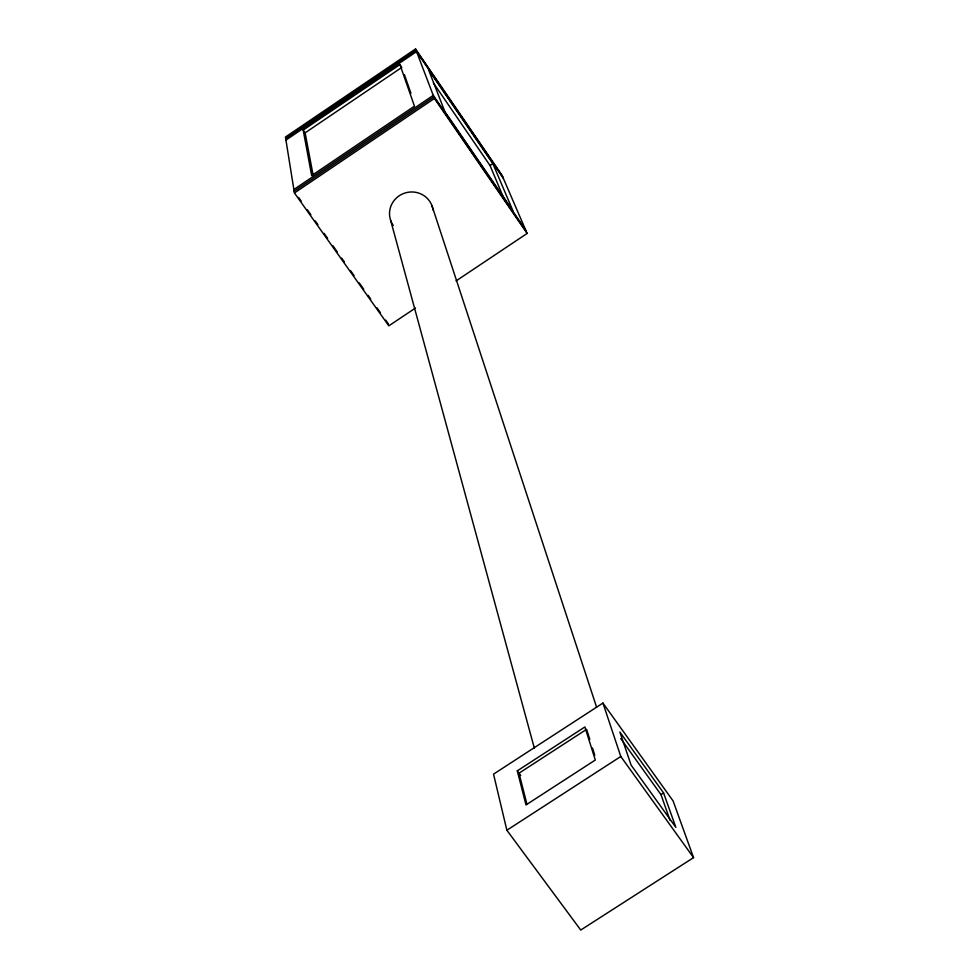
<?xml version="1.0" encoding="UTF-8"?>
<svg xmlns="http://www.w3.org/2000/svg" width="979" height="979" viewBox="0 0 979 979"><rect width="100%" height="100%" fill="white"/><g stroke="black" fill="none" stroke-linecap="round" stroke-linejoin="round"><path stroke-width="1.47" d="M456.067 280.912L527.118 233.443L502.019 175.253L415.524 48.95L285.452 137.036L294.434 192.973L388.822 325.836L415.463 308.042M285.697 138.553L416.026 50.284L502.704 176.82M285.941 140.07L416.54 51.63L503.377 178.398M399.921 64.577L414.46 106.16L311.665 175.571L303.184 130.085L399.921 64.577L401.194 66.45M313.182 175.547L305.13 132.838L401.843 67.38M293.884 189.498L433.256 95.391L525.552 229.832M294.165 191.223L433.844 96.921L526.335 231.631M294.434 192.973L434.431 98.463L415.524 48.95M504.075 198.884L490.026 165.524L492.853 163.628L428.545 69.754L444.858 111.606L512.935 210.779L492.853 163.628M602.942 703.069L493.538 774.144L506.865 830.241L580.743 930.05L693.548 857.616L673.087 800.908L602.942 703.069L620.796 756.486L693.548 857.616M517.291 770.852L584.891 726.956L595.305 760.022L525.992 804.922L517.291 770.852L520.73 775.539M585.332 730.15L519.005 773.19L527.02 804.481M506.865 830.241L620.796 756.486M670.113 820.463L660.984 794.642L663.591 792.953L619.866 732.011L631.125 765.15L675.84 827.341L663.591 792.953M620.735 738.582L660.984 794.642M298.558 197.428L301.202 201.148M307.357 209.824L310.881 214.78M315.287 220.973L317.93 224.693M324.086 233.369L327.61 238.325M332.884 245.753L337.29 251.958M341.683 258.15L344.327 261.87M350.494 270.547L354.006 275.503M359.293 282.943L363.698 289.135M368.092 295.328L370.735 299.048M376.891 307.724L380.415 312.68M385.702 320.121L388.333 323.841M303.184 130.085L305.13 132.838M433.416 82.946L490.026 165.524M434.431 98.463L527.118 233.443M404.364 74.575L410.935 93.286M432.082 206.067L596.554 707.071M586.605 729.318L589.786 739.402M592.503 748.042L594.779 755.237M390.707 220.569L534.363 748.237M393.252 225.488A21.917 21.244 -16.7 0 1 403.617 193.487A21.917 21.244 -16.7 0 1 433.061 210.118"/></g></svg>
